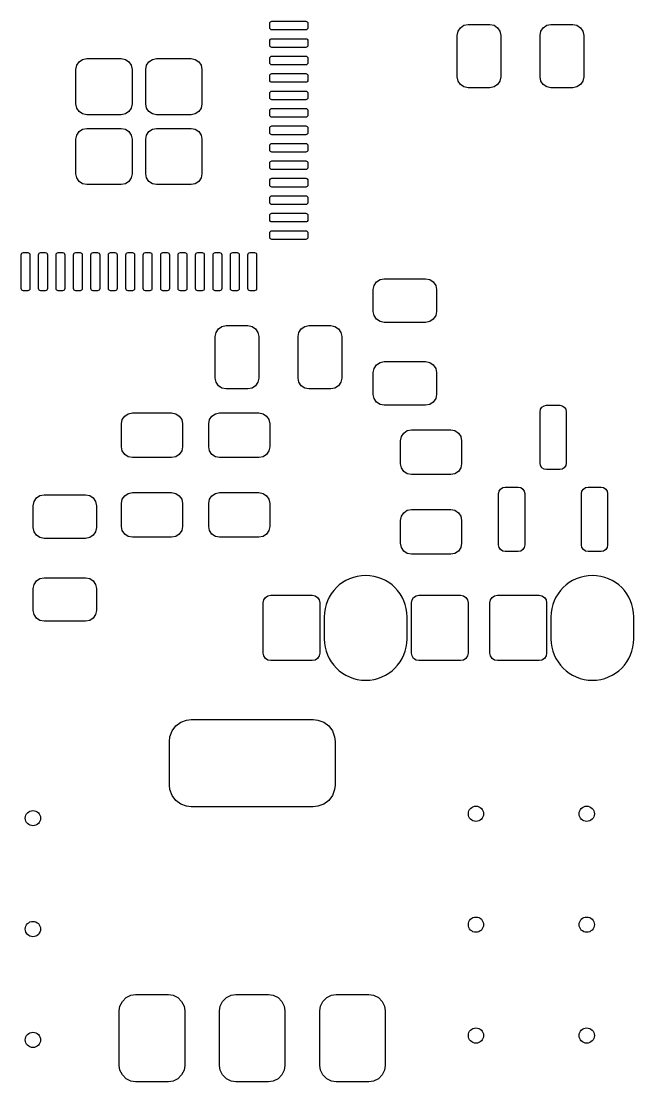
# Model space of a CAD drawing. Extents: x 0.28 to 2.1, y 0.24 to 2.1.
# Drawn here: x 1.142 to 1.695, y 0.244 to 1.201 of the extents above; entities that cross this region are included whole.
import ezdxf

# ---------------------------------------------------------------- set-up
doc = ezdxf.new("R2010")
doc.units = 0
doc.header["$MEASUREMENT"] = 0
doc.layers.add('BLACK', color=7, linetype='CONTINUOUS')

msp = doc.modelspace()

# ---------------------------------------------------------------- linework, layer by layer
at = {"layer": 'BLACK', "linetype": 'CONTINUOUS'}
for p, q in [((1.36614, 1.19882), (1.36629, 1.19957)), ((1.36614, 1.19488), (1.36614, 1.19882)), ((1.36629, 1.19957), (1.36672, 1.20021)), ((1.36672, 1.20021), (1.36736, 1.20064)), ((1.36736, 1.20064), (1.36811, 1.20079)), ((1.36811, 1.20079), (1.39862, 1.20079)), ((1.39862, 1.20079), (1.39938, 1.20064)), ((1.39938, 1.20064), (1.40001, 1.20021)), ((1.40001, 1.20021), (1.40044, 1.19957)), ((1.40044, 1.19957), (1.40059, 1.19882)), ((1.40059, 1.19882), (1.40059, 1.19488)), ((1.53832, 1.19495), (1.54151, 1.19709)), ((1.54151, 1.19709), (1.54528, 1.19783)), ((1.54528, 1.19783), (1.56496, 1.19783)), ((1.56496, 1.19783), (1.56873, 1.19709)), ((1.56873, 1.19709), (1.57192, 1.19495)), ((1.61312, 1.19495), (1.61631, 1.19709)), ((1.61631, 1.19709), (1.62008, 1.19783)), ((1.62008, 1.19783), (1.63976, 1.19783)), ((1.63976, 1.19783), (1.64353, 1.19709)), ((1.64353, 1.19709), (1.64672, 1.19495)), ((1.36629, 1.19413), (1.36614, 1.19488)), ((1.36672, 1.19349), (1.36629, 1.19413)), ((1.36736, 1.19306), (1.36672, 1.19349)), ((1.36811, 1.19291), (1.36736, 1.19306)), ((1.39862, 1.19291), (1.36811, 1.19291)), ((1.39938, 1.19306), (1.39862, 1.19291)), ((1.40001, 1.19349), (1.39938, 1.19306)), ((1.40044, 1.19413), (1.40001, 1.19349)), ((1.40059, 1.19488), (1.40044, 1.19413)), ((1.53543, 1.18799), (1.53618, 1.19176)), ((1.53543, 1.15059), (1.53543, 1.18799)), ((1.53618, 1.19176), (1.53832, 1.19495)), ((1.57192, 1.19495), (1.57405, 1.19176)), ((1.57405, 1.19176), (1.5748, 1.18799)), ((1.5748, 1.18799), (1.5748, 1.15059)), ((1.61024, 1.18799), (1.61099, 1.19176)), ((1.61024, 1.15059), (1.61024, 1.18799)), ((1.61099, 1.19176), (1.61312, 1.19495)), ((1.64672, 1.19495), (1.64886, 1.19176)), ((1.64886, 1.19176), (1.64961, 1.18799)), ((1.64961, 1.18799), (1.64961, 1.15059)), ((1.36614, 1.18307), (1.36629, 1.18382)), ((1.36614, 1.17913), (1.36614, 1.18307)), ((1.36629, 1.17838), (1.36614, 1.17913)), ((1.36629, 1.18382), (1.36672, 1.18446)), ((1.36672, 1.17774), (1.36629, 1.17838)), ((1.36672, 1.18446), (1.36736, 1.18489)), ((1.36736, 1.17732), (1.36672, 1.17774)), ((1.36736, 1.18489), (1.36811, 1.18504)), ((1.36811, 1.17717), (1.36736, 1.17732)), ((1.36811, 1.18504), (1.39862, 1.18504)), ((1.39862, 1.17717), (1.36811, 1.17717)), ((1.39862, 1.18504), (1.39938, 1.18489)), ((1.39938, 1.17732), (1.39862, 1.17717)), ((1.39938, 1.18489), (1.40001, 1.18446)), ((1.40001, 1.17774), (1.39938, 1.17732)), ((1.40001, 1.18446), (1.40044, 1.18382)), ((1.40044, 1.17838), (1.40001, 1.17774)), ((1.40044, 1.18382), (1.40059, 1.18307)), ((1.40059, 1.17913), (1.40044, 1.17838)), ((1.40059, 1.18307), (1.40059, 1.17913)), ((1.36614, 1.16732), (1.36629, 1.16808)), ((1.36614, 1.16339), (1.36614, 1.16732)), ((1.36629, 1.16808), (1.36672, 1.16871)), ((1.36672, 1.16871), (1.36736, 1.16914)), ((1.36736, 1.16914), (1.36811, 1.16929)), ((1.36811, 1.16929), (1.39862, 1.16929)), ((1.39862, 1.16929), (1.39938, 1.16914)), ((1.39938, 1.16914), (1.40001, 1.16871)), ((1.40001, 1.16871), (1.40044, 1.16808)), ((1.40044, 1.16808), (1.40059, 1.16732)), ((1.40059, 1.16732), (1.40059, 1.16339)), ((1.19114, 1.15728), (1.19189, 1.16105)), ((1.19189, 1.16105), (1.19402, 1.16424)), ((1.19402, 1.16424), (1.19722, 1.16638)), ((1.19722, 1.16638), (1.20098, 1.16713)), ((1.20098, 1.16713), (1.23209, 1.16713)), ((1.23209, 1.16713), (1.23585, 1.16638)), ((1.23585, 1.16638), (1.23905, 1.16424)), ((1.23905, 1.16424), (1.24118, 1.16105)), ((1.24118, 1.16105), (1.24193, 1.15728)), ((1.25413, 1.15728), (1.25488, 1.16105)), ((1.25488, 1.16105), (1.25702, 1.16424)), ((1.25702, 1.16424), (1.26021, 1.16638)), ((1.26021, 1.16638), (1.26398, 1.16713)), ((1.26398, 1.16713), (1.29508, 1.16713)), ((1.29508, 1.16713), (1.29885, 1.16638)), ((1.29885, 1.16638), (1.30204, 1.16424)), ((1.30204, 1.16424), (1.30417, 1.16105)), ((1.30417, 1.16105), (1.30492, 1.15728)), ((1.36629, 1.16263), (1.36614, 1.16339)), ((1.36672, 1.16199), (1.36629, 1.16263)), ((1.36736, 1.16157), (1.36672, 1.16199)), ((1.36811, 1.16142), (1.36736, 1.16157)), ((1.39862, 1.16142), (1.36811, 1.16142)), ((1.39938, 1.16157), (1.39862, 1.16142)), ((1.40001, 1.16199), (1.39938, 1.16157)), ((1.40044, 1.16263), (1.40001, 1.16199)), ((1.40059, 1.16339), (1.40044, 1.16263)), ((1.19114, 1.12618), (1.19114, 1.15728)), ((1.24193, 1.15728), (1.24193, 1.12618)), ((1.25413, 1.12618), (1.25413, 1.15728)), ((1.30492, 1.15728), (1.30492, 1.12618)), ((1.36614, 1.15157), (1.36629, 1.15233)), ((1.36614, 1.14764), (1.36614, 1.15157)), ((1.36629, 1.15233), (1.36672, 1.15297)), ((1.36672, 1.15297), (1.36736, 1.15339)), ((1.36736, 1.15339), (1.36811, 1.15354)), ((1.36811, 1.15354), (1.39862, 1.15354)), ((1.39862, 1.15354), (1.39938, 1.15339)), ((1.39938, 1.15339), (1.40001, 1.15297)), ((1.40001, 1.15297), (1.40044, 1.15233)), ((1.40044, 1.15233), (1.40059, 1.15157)), ((1.40059, 1.15157), (1.40059, 1.14764)), ((1.53618, 1.14682), (1.53543, 1.15059)), ((1.5748, 1.15059), (1.57405, 1.14682)), ((1.61099, 1.14682), (1.61024, 1.15059)), ((1.64961, 1.15059), (1.64886, 1.14682)), ((1.36629, 1.14688), (1.36614, 1.14764)), ((1.36672, 1.14625), (1.36629, 1.14688)), ((1.36736, 1.14582), (1.36672, 1.14625)), ((1.36811, 1.14567), (1.36736, 1.14582)), ((1.39862, 1.14567), (1.36811, 1.14567)), ((1.39938, 1.14582), (1.39862, 1.14567)), ((1.40001, 1.14625), (1.39938, 1.14582)), ((1.40044, 1.14688), (1.40001, 1.14625)), ((1.40059, 1.14764), (1.40044, 1.14688)), ((1.53832, 1.14363), (1.53618, 1.14682)), ((1.54151, 1.1415), (1.53832, 1.14363)), ((1.54528, 1.14075), (1.54151, 1.1415)), ((1.56496, 1.14075), (1.54528, 1.14075)), ((1.56873, 1.1415), (1.56496, 1.14075)), ((1.57192, 1.14363), (1.56873, 1.1415)), ((1.57405, 1.14682), (1.57192, 1.14363)), ((1.61312, 1.14363), (1.61099, 1.14682)), ((1.61631, 1.1415), (1.61312, 1.14363)), ((1.62008, 1.14075), (1.61631, 1.1415)), ((1.63976, 1.14075), (1.62008, 1.14075)), ((1.64353, 1.1415), (1.63976, 1.14075)), ((1.64672, 1.14363), (1.64353, 1.1415)), ((1.64886, 1.14682), (1.64672, 1.14363)), ((1.36614, 1.13583), (1.36629, 1.13658)), ((1.36614, 1.13189), (1.36614, 1.13583)), ((1.36629, 1.13114), (1.36614, 1.13189)), ((1.36629, 1.13658), (1.36672, 1.13722)), ((1.36672, 1.1305), (1.36629, 1.13114)), ((1.36672, 1.13722), (1.36736, 1.13765)), ((1.36736, 1.13007), (1.36672, 1.1305)), ((1.36736, 1.13765), (1.36811, 1.1378)), ((1.36811, 1.12992), (1.36736, 1.13007)), ((1.36811, 1.1378), (1.39862, 1.1378)), ((1.39862, 1.12992), (1.36811, 1.12992)), ((1.39862, 1.1378), (1.39938, 1.13765)), ((1.39938, 1.13007), (1.39862, 1.12992)), ((1.39938, 1.13765), (1.40001, 1.13722)), ((1.40001, 1.1305), (1.39938, 1.13007)), ((1.40001, 1.13722), (1.40044, 1.13658)), ((1.40044, 1.13114), (1.40001, 1.1305)), ((1.40044, 1.13658), (1.40059, 1.13583)), ((1.40059, 1.13189), (1.40044, 1.13114)), ((1.40059, 1.13583), (1.40059, 1.13189)), ((1.19189, 1.12241), (1.19114, 1.12618)), ((1.19402, 1.11922), (1.19189, 1.12241)), ((1.24118, 1.12241), (1.23905, 1.11922)), ((1.24193, 1.12618), (1.24118, 1.12241)), ((1.25488, 1.12241), (1.25413, 1.12618)), ((1.25702, 1.11922), (1.25488, 1.12241)), ((1.30417, 1.12241), (1.30204, 1.11922)), ((1.30492, 1.12618), (1.30417, 1.12241)), ((1.36614, 1.12008), (1.36629, 1.12083)), ((1.36614, 1.11614), (1.36614, 1.12008)), ((1.36629, 1.12083), (1.36672, 1.12147)), ((1.36672, 1.12147), (1.36736, 1.1219)), ((1.36736, 1.1219), (1.36811, 1.12205)), ((1.36811, 1.12205), (1.39862, 1.12205)), ((1.39862, 1.12205), (1.39938, 1.1219)), ((1.39938, 1.1219), (1.40001, 1.12147)), ((1.40001, 1.12147), (1.40044, 1.12083)), ((1.40044, 1.12083), (1.40059, 1.12008)), ((1.40059, 1.12008), (1.40059, 1.11614)), ((1.19722, 1.11709), (1.19402, 1.11922)), ((1.20098, 1.11634), (1.19722, 1.11709)), ((1.23209, 1.11634), (1.20098, 1.11634)), ((1.23585, 1.11709), (1.23209, 1.11634)), ((1.23905, 1.11922), (1.23585, 1.11709)), ((1.26021, 1.11709), (1.25702, 1.11922)), ((1.26398, 1.11634), (1.26021, 1.11709)), ((1.29508, 1.11634), (1.26398, 1.11634)), ((1.29885, 1.11709), (1.29508, 1.11634)), ((1.30204, 1.11922), (1.29885, 1.11709)), ((1.36629, 1.11539), (1.36614, 1.11614)), ((1.36672, 1.11475), (1.36629, 1.11539)), ((1.36736, 1.11432), (1.36672, 1.11475)), ((1.36811, 1.11417), (1.36736, 1.11432)), ((1.39862, 1.11417), (1.36811, 1.11417)), ((1.39938, 1.11432), (1.39862, 1.11417)), ((1.40001, 1.11475), (1.39938, 1.11432)), ((1.40044, 1.11539), (1.40001, 1.11475)), ((1.40059, 1.11614), (1.40044, 1.11539)), ((1.19189, 1.09806), (1.19402, 1.10125)), ((1.19402, 1.10125), (1.19722, 1.10338)), ((1.19722, 1.10338), (1.20098, 1.10413)), ((1.20098, 1.10413), (1.23209, 1.10413)), ((1.23209, 1.10413), (1.23585, 1.10338)), ((1.23585, 1.10338), (1.23905, 1.10125)), ((1.23905, 1.10125), (1.24118, 1.09806)), ((1.25488, 1.09806), (1.25702, 1.10125)), ((1.25702, 1.10125), (1.26021, 1.10338)), ((1.26021, 1.10338), (1.26398, 1.10413)), ((1.26398, 1.10413), (1.29508, 1.10413)), ((1.29508, 1.10413), (1.29885, 1.10338)), ((1.29885, 1.10338), (1.30204, 1.10125)), ((1.30204, 1.10125), (1.30417, 1.09806)), ((1.36614, 1.10433), (1.36629, 1.10508)), ((1.36614, 1.10039), (1.36614, 1.10433)), ((1.36629, 1.09964), (1.36614, 1.10039)), ((1.36629, 1.10508), (1.36672, 1.10572)), ((1.36672, 1.10572), (1.36736, 1.10615)), ((1.36736, 1.10615), (1.36811, 1.1063)), ((1.36811, 1.1063), (1.39862, 1.1063)), ((1.39862, 1.1063), (1.39938, 1.10615)), ((1.39938, 1.10615), (1.40001, 1.10572)), ((1.40001, 1.10572), (1.40044, 1.10508)), ((1.40044, 1.10508), (1.40059, 1.10433)), ((1.40059, 1.10039), (1.40044, 1.09964)), ((1.40059, 1.10433), (1.40059, 1.10039)), ((1.19114, 1.09429), (1.19189, 1.09806)), ((1.19114, 1.06319), (1.19114, 1.09429)), ((1.24118, 1.09806), (1.24193, 1.09429)), ((1.24193, 1.09429), (1.24193, 1.06319)), ((1.25413, 1.09429), (1.25488, 1.09806)), ((1.25413, 1.06319), (1.25413, 1.09429)), ((1.30417, 1.09806), (1.30492, 1.09429)), ((1.30492, 1.09429), (1.30492, 1.06319)), ((1.36672, 1.099), (1.36629, 1.09964)), ((1.36736, 1.09858), (1.36672, 1.099)), ((1.36811, 1.09843), (1.36736, 1.09858)), ((1.39862, 1.09843), (1.36811, 1.09843)), ((1.39938, 1.09858), (1.39862, 1.09843)), ((1.40001, 1.099), (1.39938, 1.09858)), ((1.40044, 1.09964), (1.40001, 1.099)), ((1.36614, 1.08858), (1.36629, 1.08934)), ((1.36614, 1.08465), (1.36614, 1.08858)), ((1.36629, 1.08389), (1.36614, 1.08465)), ((1.36629, 1.08934), (1.36672, 1.08997)), ((1.36672, 1.08325), (1.36629, 1.08389)), ((1.36672, 1.08997), (1.36736, 1.0904)), ((1.36736, 1.08283), (1.36672, 1.08325)), ((1.36736, 1.0904), (1.36811, 1.09055)), ((1.36811, 1.08268), (1.36736, 1.08283)), ((1.36811, 1.09055), (1.39862, 1.09055)), ((1.39862, 1.08268), (1.36811, 1.08268)), ((1.39862, 1.09055), (1.39938, 1.0904)), ((1.39938, 1.08283), (1.39862, 1.08268)), ((1.39938, 1.0904), (1.40001, 1.08997)), ((1.40001, 1.08325), (1.39938, 1.08283)), ((1.40001, 1.08997), (1.40044, 1.08934)), ((1.40044, 1.08389), (1.40001, 1.08325)), ((1.40044, 1.08934), (1.40059, 1.08858)), ((1.40059, 1.08465), (1.40044, 1.08389)), ((1.40059, 1.08858), (1.40059, 1.08465)), ((1.36614, 1.07283), (1.36629, 1.07359)), ((1.36614, 1.0689), (1.36614, 1.07283)), ((1.36629, 1.07359), (1.36672, 1.07423)), ((1.36672, 1.07423), (1.36736, 1.07465)), ((1.36736, 1.07465), (1.36811, 1.0748)), ((1.36811, 1.0748), (1.39862, 1.0748)), ((1.39862, 1.0748), (1.39938, 1.07465)), ((1.39938, 1.07465), (1.40001, 1.07423)), ((1.40001, 1.07423), (1.40044, 1.07359)), ((1.40044, 1.07359), (1.40059, 1.07283)), ((1.40059, 1.07283), (1.40059, 1.0689)), ((1.19189, 1.05942), (1.19114, 1.06319)), ((1.24193, 1.06319), (1.24118, 1.05942)), ((1.25488, 1.05942), (1.25413, 1.06319)), ((1.30492, 1.06319), (1.30417, 1.05942)), ((1.36629, 1.06814), (1.36614, 1.0689)), ((1.36672, 1.06751), (1.36629, 1.06814)), ((1.36736, 1.06708), (1.36672, 1.06751)), ((1.36811, 1.06693), (1.36736, 1.06708)), ((1.39862, 1.06693), (1.36811, 1.06693)), ((1.39938, 1.06708), (1.39862, 1.06693)), ((1.40001, 1.06751), (1.39938, 1.06708)), ((1.40044, 1.06814), (1.40001, 1.06751)), ((1.40059, 1.0689), (1.40044, 1.06814)), ((1.19402, 1.05623), (1.19189, 1.05942)), ((1.19722, 1.0541), (1.19402, 1.05623)), ((1.20098, 1.05335), (1.19722, 1.0541)), ((1.23209, 1.05335), (1.20098, 1.05335)), ((1.23585, 1.0541), (1.23209, 1.05335)), ((1.23905, 1.05623), (1.23585, 1.0541)), ((1.24118, 1.05942), (1.23905, 1.05623)), ((1.25702, 1.05623), (1.25488, 1.05942)), ((1.26021, 1.0541), (1.25702, 1.05623)), ((1.26398, 1.05335), (1.26021, 1.0541)), ((1.29508, 1.05335), (1.26398, 1.05335)), ((1.29885, 1.0541), (1.29508, 1.05335)), ((1.30204, 1.05623), (1.29885, 1.0541)), ((1.30417, 1.05942), (1.30204, 1.05623)), ((1.36614, 1.05709), (1.36629, 1.05784)), ((1.36614, 1.05315), (1.36614, 1.05709)), ((1.36629, 1.0524), (1.36614, 1.05315)), ((1.36629, 1.05784), (1.36672, 1.05848)), ((1.36672, 1.05176), (1.36629, 1.0524)), ((1.36672, 1.05848), (1.36736, 1.05891)), ((1.36736, 1.05891), (1.36811, 1.05906)), ((1.36811, 1.05906), (1.39862, 1.05906)), ((1.39862, 1.05906), (1.39938, 1.05891)), ((1.39938, 1.05891), (1.40001, 1.05848)), ((1.40001, 1.05848), (1.40044, 1.05784)), ((1.40044, 1.0524), (1.40001, 1.05176)), ((1.40044, 1.05784), (1.40059, 1.05709)), ((1.40059, 1.05315), (1.40044, 1.0524)), ((1.40059, 1.05709), (1.40059, 1.05315)), ((1.36736, 1.05133), (1.36672, 1.05176)), ((1.36672, 1.04273), (1.36736, 1.04316)), ((1.36811, 1.05118), (1.36736, 1.05133)), ((1.36736, 1.04316), (1.36811, 1.04331)), ((1.39862, 1.05118), (1.36811, 1.05118)), ((1.36811, 1.04331), (1.39862, 1.04331)), ((1.39938, 1.05133), (1.39862, 1.05118)), ((1.39862, 1.04331), (1.39938, 1.04316)), ((1.40001, 1.05176), (1.39938, 1.05133)), ((1.39938, 1.04316), (1.40001, 1.04273)), ((1.36614, 1.04134), (1.36629, 1.04209)), ((1.36614, 1.0374), (1.36614, 1.04134)), ((1.36629, 1.03665), (1.36614, 1.0374)), ((1.36629, 1.04209), (1.36672, 1.04273)), ((1.36672, 1.03601), (1.36629, 1.03665)), ((1.36736, 1.03558), (1.36672, 1.03601)), ((1.36811, 1.03543), (1.36736, 1.03558)), ((1.39862, 1.03543), (1.36811, 1.03543)), ((1.39938, 1.03558), (1.39862, 1.03543)), ((1.40001, 1.03601), (1.39938, 1.03558)), ((1.40001, 1.04273), (1.40044, 1.04209)), ((1.40044, 1.03665), (1.40001, 1.03601)), ((1.40044, 1.04209), (1.40059, 1.04134)), ((1.40059, 1.0374), (1.40044, 1.03665)), ((1.40059, 1.04134), (1.40059, 1.0374)), ((1.36614, 1.02559), (1.36629, 1.02634)), ((1.36614, 1.02165), (1.36614, 1.02559)), ((1.36629, 1.02634), (1.36672, 1.02698)), ((1.36672, 1.02698), (1.36736, 1.02741)), ((1.36736, 1.02741), (1.36811, 1.02756)), ((1.36811, 1.02756), (1.39862, 1.02756)), ((1.39862, 1.02756), (1.39938, 1.02741)), ((1.39938, 1.02741), (1.40001, 1.02698)), ((1.40001, 1.02698), (1.40044, 1.02634)), ((1.40044, 1.02634), (1.40059, 1.02559)), ((1.40059, 1.02559), (1.40059, 1.02165)), ((1.36629, 1.0209), (1.36614, 1.02165)), ((1.36672, 1.02026), (1.36629, 1.0209)), ((1.36736, 1.01983), (1.36672, 1.02026)), ((1.36811, 1.01969), (1.36736, 1.01983)), ((1.39862, 1.01969), (1.36811, 1.01969)), ((1.39938, 1.01983), (1.39862, 1.01969)), ((1.40001, 1.02026), (1.39938, 1.01983)), ((1.40044, 1.0209), (1.40001, 1.02026)), ((1.40059, 1.02165), (1.40044, 1.0209)), ((1.36614, 1.00984), (1.36629, 1.0106)), ((1.36614, 1.00591), (1.36614, 1.00984)), ((1.36629, 1.00515), (1.36614, 1.00591)), ((1.36629, 1.0106), (1.36672, 1.01123)), ((1.36672, 1.00451), (1.36629, 1.00515)), ((1.36672, 1.01123), (1.36736, 1.01166)), ((1.36736, 1.01166), (1.36811, 1.01181)), ((1.36811, 1.01181), (1.39862, 1.01181)), ((1.39862, 1.01181), (1.39938, 1.01166)), ((1.39938, 1.01166), (1.40001, 1.01123)), ((1.40001, 1.01123), (1.40044, 1.0106)), ((1.40044, 1.00515), (1.40001, 1.00451)), ((1.40044, 1.0106), (1.40059, 1.00984)), ((1.40059, 1.00591), (1.40044, 1.00515)), ((1.40059, 1.00984), (1.40059, 1.00591)), ((1.36736, 1.00409), (1.36672, 1.00451)), ((1.36811, 1.00394), (1.36736, 1.00409)), ((1.39862, 1.00394), (1.36811, 1.00394)), ((1.39938, 1.00409), (1.39862, 1.00394)), ((1.40001, 1.00451), (1.39938, 1.00409)), ((1.14173, 0.99016), (1.14188, 0.99091)), ((1.14173, 0.95965), (1.14173, 0.99016)), ((1.14188, 0.99091), (1.14231, 0.99155)), ((1.14231, 0.99155), (1.14295, 0.99198)), ((1.14295, 0.99198), (1.1437, 0.99213)), ((1.1437, 0.99213), (1.14764, 0.99213)), ((1.14764, 0.99213), (1.14839, 0.99198)), ((1.14839, 0.99198), (1.14903, 0.99155)), ((1.14903, 0.99155), (1.14946, 0.99091)), ((1.14946, 0.99091), (1.14961, 0.99016)), ((1.14961, 0.99016), (1.14961, 0.95965)), ((1.15748, 0.99016), (1.15763, 0.99091)), ((1.15748, 0.95965), (1.15748, 0.99016)), ((1.15763, 0.99091), (1.15806, 0.99155)), ((1.15806, 0.99155), (1.1587, 0.99198)), ((1.1587, 0.99198), (1.15945, 0.99213)), ((1.15945, 0.99213), (1.16339, 0.99213)), ((1.16339, 0.99213), (1.16414, 0.99198)), ((1.16414, 0.99198), (1.16478, 0.99155)), ((1.16478, 0.99155), (1.1652, 0.99091)), ((1.1652, 0.99091), (1.16535, 0.99016)), ((1.16535, 0.99016), (1.16535, 0.95965)), ((1.17323, 0.99016), (1.17338, 0.99091)), ((1.17323, 0.95965), (1.17323, 0.99016)), ((1.17338, 0.99091), (1.1738, 0.99155)), ((1.1738, 0.99155), (1.17444, 0.99198)), ((1.17444, 0.99198), (1.1752, 0.99213)), ((1.1752, 0.99213), (1.17913, 0.99213)), ((1.17913, 0.99213), (1.17989, 0.99198)), ((1.17989, 0.99198), (1.18053, 0.99155)), ((1.18053, 0.99155), (1.18095, 0.99091)), ((1.18095, 0.99091), (1.1811, 0.99016)), ((1.1811, 0.99016), (1.1811, 0.95965)), ((1.18898, 0.99016), (1.18913, 0.99091)), ((1.18898, 0.95965), (1.18898, 0.99016)), ((1.18913, 0.99091), (1.18955, 0.99155)), ((1.18955, 0.99155), (1.19019, 0.99198)), ((1.19019, 0.99198), (1.19094, 0.99213)), ((1.19094, 0.99213), (1.19488, 0.99213)), ((1.19488, 0.99213), (1.19564, 0.99198)), ((1.19564, 0.99198), (1.19627, 0.99155)), ((1.19627, 0.99155), (1.1967, 0.99091)), ((1.1967, 0.99091), (1.19685, 0.99016)), ((1.19685, 0.99016), (1.19685, 0.95965)), ((1.20472, 0.99016), (1.20487, 0.99091)), ((1.20472, 0.95965), (1.20472, 0.99016)), ((1.20487, 0.99091), (1.2053, 0.99155)), ((1.2053, 0.99155), (1.20594, 0.99198)), ((1.20594, 0.99198), (1.20669, 0.99213)), ((1.20669, 0.99213), (1.21063, 0.99213)), ((1.21063, 0.99213), (1.21138, 0.99198)), ((1.21138, 0.99198), (1.21202, 0.99155)), ((1.21202, 0.99155), (1.21245, 0.99091)), ((1.21245, 0.99091), (1.2126, 0.99016)), ((1.2126, 0.99016), (1.2126, 0.95965)), ((1.22047, 0.99016), (1.22062, 0.99091)), ((1.22047, 0.95965), (1.22047, 0.99016)), ((1.22062, 0.99091), (1.22105, 0.99155)), ((1.22105, 0.99155), (1.22169, 0.99198)), ((1.22169, 0.99198), (1.22244, 0.99213)), ((1.22244, 0.99213), (1.22638, 0.99213)), ((1.22638, 0.99213), (1.22713, 0.99198)), ((1.22713, 0.99198), (1.22777, 0.99155)), ((1.22777, 0.99155), (1.2282, 0.99091)), ((1.2282, 0.99091), (1.22835, 0.99016)), ((1.22835, 0.99016), (1.22835, 0.95965)), ((1.23622, 0.99016), (1.23637, 0.99091)), ((1.23622, 0.95965), (1.23622, 0.99016)), ((1.23637, 0.99091), (1.2368, 0.99155)), ((1.2368, 0.99155), (1.23744, 0.99198)), ((1.23744, 0.99198), (1.23819, 0.99213)), ((1.23819, 0.99213), (1.24213, 0.99213)), ((1.24213, 0.99213), (1.24288, 0.99198)), ((1.24288, 0.99198), (1.24352, 0.99155)), ((1.24352, 0.99155), (1.24394, 0.99091)), ((1.24394, 0.99091), (1.24409, 0.99016)), ((1.24409, 0.99016), (1.24409, 0.95965)), ((1.25197, 0.99016), (1.25212, 0.99091)), ((1.25197, 0.95965), (1.25197, 0.99016)), ((1.25212, 0.99091), (1.25255, 0.99155)), ((1.25255, 0.99155), (1.25318, 0.99198)), ((1.25318, 0.99198), (1.25394, 0.99213)), ((1.25394, 0.99213), (1.25787, 0.99213)), ((1.25787, 0.99213), (1.25863, 0.99198)), ((1.25863, 0.99198), (1.25927, 0.99155)), ((1.25927, 0.99155), (1.25969, 0.99091)), ((1.25969, 0.99091), (1.25984, 0.99016)), ((1.25984, 0.99016), (1.25984, 0.95965)), ((1.26772, 0.99016), (1.26787, 0.99091)), ((1.26772, 0.95965), (1.26772, 0.99016)), ((1.26787, 0.99091), (1.26829, 0.99155)), ((1.26829, 0.99155), (1.26893, 0.99198)), ((1.26893, 0.99198), (1.26969, 0.99213)), ((1.26969, 0.99213), (1.27362, 0.99213)), ((1.27362, 0.99213), (1.27438, 0.99198)), ((1.27438, 0.99198), (1.27501, 0.99155)), ((1.27501, 0.99155), (1.27544, 0.99091)), ((1.27544, 0.99091), (1.27559, 0.99016)), ((1.27559, 0.99016), (1.27559, 0.95965)), ((1.28346, 0.99016), (1.28361, 0.99091)), ((1.28346, 0.95965), (1.28346, 0.99016)), ((1.28361, 0.99091), (1.28404, 0.99155)), ((1.28404, 0.99155), (1.28468, 0.99198)), ((1.28468, 0.99198), (1.28543, 0.99213)), ((1.28543, 0.99213), (1.28937, 0.99213)), ((1.28937, 0.99213), (1.29012, 0.99198)), ((1.29012, 0.99198), (1.29076, 0.99155)), ((1.29076, 0.99155), (1.29119, 0.99091)), ((1.29119, 0.99091), (1.29134, 0.99016)), ((1.29134, 0.99016), (1.29134, 0.95965)), ((1.29921, 0.99016), (1.29936, 0.99091)), ((1.29921, 0.95965), (1.29921, 0.99016)), ((1.29936, 0.99091), (1.29979, 0.99155)), ((1.29979, 0.99155), (1.30043, 0.99198)), ((1.30043, 0.99198), (1.30118, 0.99213)), ((1.30118, 0.99213), (1.30512, 0.99213)), ((1.30512, 0.99213), (1.30587, 0.99198)), ((1.30587, 0.99198), (1.30651, 0.99155)), ((1.30651, 0.99155), (1.30694, 0.99091)), ((1.30694, 0.99091), (1.30709, 0.99016)), ((1.30709, 0.99016), (1.30709, 0.95965)), ((1.31496, 0.99016), (1.31511, 0.99091)), ((1.31496, 0.95965), (1.31496, 0.99016)), ((1.31511, 0.99091), (1.31554, 0.99155)), ((1.31554, 0.99155), (1.31618, 0.99198)), ((1.31618, 0.99198), (1.31693, 0.99213)), ((1.31693, 0.99213), (1.32087, 0.99213)), ((1.32087, 0.99213), (1.32162, 0.99198)), ((1.32162, 0.99198), (1.32226, 0.99155)), ((1.32226, 0.99155), (1.32268, 0.99091)), ((1.32268, 0.99091), (1.32283, 0.99016)), ((1.32283, 0.99016), (1.32283, 0.95965)), ((1.33071, 0.99016), (1.33086, 0.99091)), ((1.33071, 0.95965), (1.33071, 0.99016)), ((1.33086, 0.99091), (1.33129, 0.99155)), ((1.33129, 0.99155), (1.33192, 0.99198)), ((1.33192, 0.99198), (1.33268, 0.99213)), ((1.33268, 0.99213), (1.33661, 0.99213)), ((1.33661, 0.99213), (1.33737, 0.99198)), ((1.33737, 0.99198), (1.33801, 0.99155)), ((1.33801, 0.99155), (1.33843, 0.99091)), ((1.33843, 0.99091), (1.33858, 0.99016)), ((1.33858, 0.99016), (1.33858, 0.95965)), ((1.34646, 0.99016), (1.34661, 0.99091)), ((1.34646, 0.95965), (1.34646, 0.99016)), ((1.34661, 0.99091), (1.34703, 0.99155)), ((1.34703, 0.99155), (1.34767, 0.99198)), ((1.34767, 0.99198), (1.34843, 0.99213)), ((1.34843, 0.99213), (1.35236, 0.99213)), ((1.35236, 0.99213), (1.35312, 0.99198)), ((1.35312, 0.99198), (1.35375, 0.99155)), ((1.35375, 0.99155), (1.35418, 0.99091)), ((1.35418, 0.99091), (1.35433, 0.99016)), ((1.35433, 0.99016), (1.35433, 0.95965)), ((1.46253, 0.96562), (1.46572, 0.96775)), ((1.46572, 0.96775), (1.46949, 0.9685)), ((1.46949, 0.9685), (1.50689, 0.9685)), ((1.50689, 0.9685), (1.51066, 0.96775)), ((1.51066, 0.96775), (1.51385, 0.96562)), ((1.14188, 0.95889), (1.14173, 0.95965)), ((1.14231, 0.95825), (1.14188, 0.95889)), ((1.14295, 0.95783), (1.14231, 0.95825)), ((1.1437, 0.95768), (1.14295, 0.95783)), ((1.14764, 0.95768), (1.1437, 0.95768)), ((1.14839, 0.95783), (1.14764, 0.95768)), ((1.14903, 0.95825), (1.14839, 0.95783)), ((1.14946, 0.95889), (1.14903, 0.95825)), ((1.14961, 0.95965), (1.14946, 0.95889)), ((1.15763, 0.95889), (1.15748, 0.95965)), ((1.15806, 0.95825), (1.15763, 0.95889)), ((1.1587, 0.95783), (1.15806, 0.95825)), ((1.15945, 0.95768), (1.1587, 0.95783)), ((1.16339, 0.95768), (1.15945, 0.95768)), ((1.16414, 0.95783), (1.16339, 0.95768)), ((1.16478, 0.95825), (1.16414, 0.95783)), ((1.1652, 0.95889), (1.16478, 0.95825)), ((1.16535, 0.95965), (1.1652, 0.95889)), ((1.17338, 0.95889), (1.17323, 0.95965)), ((1.1738, 0.95825), (1.17338, 0.95889)), ((1.17444, 0.95783), (1.1738, 0.95825)), ((1.1752, 0.95768), (1.17444, 0.95783)), ((1.17913, 0.95768), (1.1752, 0.95768)), ((1.17989, 0.95783), (1.17913, 0.95768)), ((1.18053, 0.95825), (1.17989, 0.95783)), ((1.18095, 0.95889), (1.18053, 0.95825)), ((1.1811, 0.95965), (1.18095, 0.95889)), ((1.18913, 0.95889), (1.18898, 0.95965)), ((1.18955, 0.95825), (1.18913, 0.95889)), ((1.19019, 0.95783), (1.18955, 0.95825)), ((1.19094, 0.95768), (1.19019, 0.95783)), ((1.19488, 0.95768), (1.19094, 0.95768)), ((1.19564, 0.95783), (1.19488, 0.95768)), ((1.19627, 0.95825), (1.19564, 0.95783)), ((1.1967, 0.95889), (1.19627, 0.95825)), ((1.19685, 0.95965), (1.1967, 0.95889)), ((1.20487, 0.95889), (1.20472, 0.95965)), ((1.2053, 0.95825), (1.20487, 0.95889)), ((1.20594, 0.95783), (1.2053, 0.95825)), ((1.20669, 0.95768), (1.20594, 0.95783)), ((1.21063, 0.95768), (1.20669, 0.95768)), ((1.21138, 0.95783), (1.21063, 0.95768)), ((1.21202, 0.95825), (1.21138, 0.95783)), ((1.21245, 0.95889), (1.21202, 0.95825)), ((1.2126, 0.95965), (1.21245, 0.95889)), ((1.22062, 0.95889), (1.22047, 0.95965)), ((1.22105, 0.95825), (1.22062, 0.95889)), ((1.22169, 0.95783), (1.22105, 0.95825)), ((1.22244, 0.95768), (1.22169, 0.95783)), ((1.22638, 0.95768), (1.22244, 0.95768)), ((1.22713, 0.95783), (1.22638, 0.95768)), ((1.22777, 0.95825), (1.22713, 0.95783)), ((1.2282, 0.95889), (1.22777, 0.95825)), ((1.22835, 0.95965), (1.2282, 0.95889)), ((1.23637, 0.95889), (1.23622, 0.95965)), ((1.2368, 0.95825), (1.23637, 0.95889)), ((1.23744, 0.95783), (1.2368, 0.95825)), ((1.23819, 0.95768), (1.23744, 0.95783)), ((1.24213, 0.95768), (1.23819, 0.95768)), ((1.24288, 0.95783), (1.24213, 0.95768)), ((1.24352, 0.95825), (1.24288, 0.95783)), ((1.24394, 0.95889), (1.24352, 0.95825)), ((1.24409, 0.95965), (1.24394, 0.95889)), ((1.25212, 0.95889), (1.25197, 0.95965)), ((1.25255, 0.95825), (1.25212, 0.95889)), ((1.25318, 0.95783), (1.25255, 0.95825)), ((1.25394, 0.95768), (1.25318, 0.95783)), ((1.25787, 0.95768), (1.25394, 0.95768)), ((1.25863, 0.95783), (1.25787, 0.95768)), ((1.25927, 0.95825), (1.25863, 0.95783)), ((1.25969, 0.95889), (1.25927, 0.95825)), ((1.25984, 0.95965), (1.25969, 0.95889)), ((1.26787, 0.95889), (1.26772, 0.95965)), ((1.26829, 0.95825), (1.26787, 0.95889)), ((1.26893, 0.95783), (1.26829, 0.95825)), ((1.26969, 0.95768), (1.26893, 0.95783)), ((1.27362, 0.95768), (1.26969, 0.95768)), ((1.27438, 0.95783), (1.27362, 0.95768)), ((1.27501, 0.95825), (1.27438, 0.95783)), ((1.27544, 0.95889), (1.27501, 0.95825)), ((1.27559, 0.95965), (1.27544, 0.95889)), ((1.28361, 0.95889), (1.28346, 0.95965)), ((1.28404, 0.95825), (1.28361, 0.95889)), ((1.28468, 0.95783), (1.28404, 0.95825)), ((1.28543, 0.95768), (1.28468, 0.95783)), ((1.28937, 0.95768), (1.28543, 0.95768)), ((1.29012, 0.95783), (1.28937, 0.95768)), ((1.29076, 0.95825), (1.29012, 0.95783)), ((1.29119, 0.95889), (1.29076, 0.95825)), ((1.29134, 0.95965), (1.29119, 0.95889)), ((1.29936, 0.95889), (1.29921, 0.95965)), ((1.29979, 0.95825), (1.29936, 0.95889)), ((1.30043, 0.95783), (1.29979, 0.95825)), ((1.30118, 0.95768), (1.30043, 0.95783)), ((1.30512, 0.95768), (1.30118, 0.95768)), ((1.30587, 0.95783), (1.30512, 0.95768)), ((1.30651, 0.95825), (1.30587, 0.95783)), ((1.30694, 0.95889), (1.30651, 0.95825)), ((1.30709, 0.95965), (1.30694, 0.95889)), ((1.31511, 0.95889), (1.31496, 0.95965)), ((1.31554, 0.95825), (1.31511, 0.95889)), ((1.31618, 0.95783), (1.31554, 0.95825)), ((1.31693, 0.95768), (1.31618, 0.95783)), ((1.32087, 0.95768), (1.31693, 0.95768)), ((1.32162, 0.95783), (1.32087, 0.95768)), ((1.32226, 0.95825), (1.32162, 0.95783)), ((1.32268, 0.95889), (1.32226, 0.95825)), ((1.32283, 0.95965), (1.32268, 0.95889)), ((1.33086, 0.95889), (1.33071, 0.95965)), ((1.33129, 0.95825), (1.33086, 0.95889)), ((1.33192, 0.95783), (1.33129, 0.95825)), ((1.33268, 0.95768), (1.33192, 0.95783)), ((1.33661, 0.95768), (1.33268, 0.95768)), ((1.33737, 0.95783), (1.33661, 0.95768)), ((1.33801, 0.95825), (1.33737, 0.95783)), ((1.33843, 0.95889), (1.33801, 0.95825)), ((1.33858, 0.95965), (1.33843, 0.95889)), ((1.34661, 0.95889), (1.34646, 0.95965)), ((1.34703, 0.95825), (1.34661, 0.95889)), ((1.34767, 0.95783), (1.34703, 0.95825)), ((1.34843, 0.95768), (1.34767, 0.95783)), ((1.35236, 0.95768), (1.34843, 0.95768)), ((1.35312, 0.95783), (1.35236, 0.95768)), ((1.35375, 0.95825), (1.35312, 0.95783)), ((1.35418, 0.95889), (1.35375, 0.95825)), ((1.35433, 0.95965), (1.35418, 0.95889)), ((1.45965, 0.95866), (1.46039, 0.96243)), ((1.45965, 0.93898), (1.45965, 0.95866)), ((1.46039, 0.96243), (1.46253, 0.96562)), ((1.51385, 0.96562), (1.51598, 0.96243)), ((1.51598, 0.96243), (1.51673, 0.95866)), ((1.51673, 0.95866), (1.51673, 0.93898)), ((1.46039, 0.93521), (1.45965, 0.93898)), ((1.51673, 0.93898), (1.51598, 0.93521)), ((1.46253, 0.93202), (1.46039, 0.93521)), ((1.46572, 0.92988), (1.46253, 0.93202)), ((1.46949, 0.92913), (1.46572, 0.92988)), ((1.50689, 0.92913), (1.46949, 0.92913)), ((1.51066, 0.92988), (1.50689, 0.92913)), ((1.51385, 0.93202), (1.51066, 0.92988)), ((1.51598, 0.93521), (1.51385, 0.93202)), ((1.31693, 0.91634), (1.31768, 0.92011)), ((1.31768, 0.92011), (1.31981, 0.9233)), ((1.31981, 0.9233), (1.32301, 0.92543)), ((1.32301, 0.92543), (1.32677, 0.92618)), ((1.32677, 0.92618), (1.34646, 0.92618)), ((1.34646, 0.92618), (1.35022, 0.92543)), ((1.35022, 0.92543), (1.35342, 0.9233)), ((1.35342, 0.9233), (1.35555, 0.92011)), ((1.35555, 0.92011), (1.3563, 0.91634)), ((1.39173, 0.91634), (1.39248, 0.92011)), ((1.39248, 0.92011), (1.39462, 0.9233)), ((1.39462, 0.9233), (1.39781, 0.92543)), ((1.39781, 0.92543), (1.40157, 0.92618)), ((1.40157, 0.92618), (1.42126, 0.92618)), ((1.42126, 0.92618), (1.42503, 0.92543)), ((1.42503, 0.92543), (1.42822, 0.9233)), ((1.42822, 0.9233), (1.43035, 0.92011)), ((1.43035, 0.92011), (1.4311, 0.91634)), ((1.31693, 0.87894), (1.31693, 0.91634)), ((1.3563, 0.91634), (1.3563, 0.87894)), ((1.39173, 0.87894), (1.39173, 0.91634)), ((1.4311, 0.91634), (1.4311, 0.87894)), ((1.46039, 0.88762), (1.46253, 0.89082)), ((1.46253, 0.89082), (1.46572, 0.89295)), ((1.46572, 0.89295), (1.46949, 0.8937)), ((1.46949, 0.8937), (1.50689, 0.8937)), ((1.50689, 0.8937), (1.51066, 0.89295)), ((1.51066, 0.89295), (1.51385, 0.89082)), ((1.51385, 0.89082), (1.51598, 0.88762)), ((1.45965, 0.88386), (1.46039, 0.88762)), ((1.45965, 0.86417), (1.45965, 0.88386)), ((1.51598, 0.88762), (1.51673, 0.88386)), ((1.51673, 0.88386), (1.51673, 0.86417)), ((1.31768, 0.87517), (1.31693, 0.87894)), ((1.31981, 0.87198), (1.31768, 0.87517)), ((1.32301, 0.86984), (1.31981, 0.87198)), ((1.35342, 0.87198), (1.35022, 0.86984)), ((1.35555, 0.87517), (1.35342, 0.87198)), ((1.3563, 0.87894), (1.35555, 0.87517)), ((1.39248, 0.87517), (1.39173, 0.87894)), ((1.39462, 0.87198), (1.39248, 0.87517)), ((1.39781, 0.86984), (1.39462, 0.87198)), ((1.42822, 0.87198), (1.42503, 0.86984)), ((1.43035, 0.87517), (1.42822, 0.87198)), ((1.4311, 0.87894), (1.43035, 0.87517)), ((1.32677, 0.86909), (1.32301, 0.86984)), ((1.34646, 0.86909), (1.32677, 0.86909)), ((1.35022, 0.86984), (1.34646, 0.86909)), ((1.40157, 0.86909), (1.39781, 0.86984)), ((1.42126, 0.86909), (1.40157, 0.86909)), ((1.42503, 0.86984), (1.42126, 0.86909)), ((1.46039, 0.86041), (1.45965, 0.86417)), ((1.51673, 0.86417), (1.51598, 0.86041)), ((1.46253, 0.85721), (1.46039, 0.86041)), ((1.46572, 0.85508), (1.46253, 0.85721)), ((1.46949, 0.85433), (1.46572, 0.85508)), ((1.50689, 0.85433), (1.46949, 0.85433)), ((1.51066, 0.85508), (1.50689, 0.85433)), ((1.51385, 0.85721), (1.51066, 0.85508)), ((1.51598, 0.86041), (1.51385, 0.85721)), ((1.61069, 0.85069), (1.61197, 0.8526)), ((1.61197, 0.8526), (1.61388, 0.85388)), ((1.61388, 0.85388), (1.61614, 0.85433)), ((1.61614, 0.85433), (1.62795, 0.85433)), ((1.62795, 0.85433), (1.63021, 0.85388)), ((1.63021, 0.85388), (1.63213, 0.8526)), ((1.63213, 0.8526), (1.63341, 0.85069)), ((1.23303, 0.84137), (1.23517, 0.84456)), ((1.23517, 0.84456), (1.23836, 0.84669)), ((1.23836, 0.84669), (1.24213, 0.84744)), ((1.24213, 0.84744), (1.27756, 0.84744)), ((1.27756, 0.84744), (1.28133, 0.84669)), ((1.28133, 0.84669), (1.28452, 0.84456)), ((1.28452, 0.84456), (1.28665, 0.84137)), ((1.31177, 0.84137), (1.31391, 0.84456)), ((1.31391, 0.84456), (1.3171, 0.84669)), ((1.3171, 0.84669), (1.32087, 0.84744)), ((1.32087, 0.84744), (1.3563, 0.84744)), ((1.3563, 0.84744), (1.36007, 0.84669)), ((1.36007, 0.84669), (1.36326, 0.84456)), ((1.36326, 0.84456), (1.36539, 0.84137)), ((1.61024, 0.84843), (1.61069, 0.85069)), ((1.61024, 0.80217), (1.61024, 0.84843)), ((1.63341, 0.85069), (1.63386, 0.84843)), ((1.63386, 0.84843), (1.63386, 0.80217)), ((1.23228, 0.8376), (1.23303, 0.84137)), ((1.23228, 0.81693), (1.23228, 0.8376)), ((1.28665, 0.84137), (1.2874, 0.8376)), ((1.2874, 0.8376), (1.2874, 0.81693)), ((1.31102, 0.8376), (1.31177, 0.84137)), ((1.31102, 0.81693), (1.31102, 0.8376)), ((1.36539, 0.84137), (1.36614, 0.8376)), ((1.36614, 0.8376), (1.36614, 0.81693)), ((1.48425, 0.82234), (1.485, 0.82611)), ((1.485, 0.82611), (1.48713, 0.8293)), ((1.48713, 0.8293), (1.49033, 0.83144)), ((1.49033, 0.83144), (1.49409, 0.83219)), ((1.49409, 0.83219), (1.52953, 0.83219)), ((1.52953, 0.83219), (1.53329, 0.83144)), ((1.53329, 0.83144), (1.53649, 0.8293)), ((1.53649, 0.8293), (1.53862, 0.82611)), ((1.53862, 0.82611), (1.53937, 0.82234)), ((1.23303, 0.81316), (1.23228, 0.81693)), ((1.2874, 0.81693), (1.28665, 0.81316)), ((1.31177, 0.81316), (1.31102, 0.81693)), ((1.36614, 0.81693), (1.36539, 0.81316)), ((1.48425, 0.80167), (1.48425, 0.82234)), ((1.53937, 0.82234), (1.53937, 0.80167)), ((1.23517, 0.80997), (1.23303, 0.81316)), ((1.23836, 0.80784), (1.23517, 0.80997)), ((1.24213, 0.80709), (1.23836, 0.80784)), ((1.27756, 0.80709), (1.24213, 0.80709)), ((1.28133, 0.80784), (1.27756, 0.80709)), ((1.28452, 0.80997), (1.28133, 0.80784)), ((1.28665, 0.81316), (1.28452, 0.80997)), ((1.31391, 0.80997), (1.31177, 0.81316)), ((1.3171, 0.80784), (1.31391, 0.80997)), ((1.32087, 0.80709), (1.3171, 0.80784)), ((1.3563, 0.80709), (1.32087, 0.80709)), ((1.36007, 0.80784), (1.3563, 0.80709)), ((1.36326, 0.80997), (1.36007, 0.80784)), ((1.36539, 0.81316), (1.36326, 0.80997)), ((1.485, 0.79791), (1.48425, 0.80167)), ((1.48713, 0.79471), (1.485, 0.79791)), ((1.49033, 0.79258), (1.48713, 0.79471)), ((1.53649, 0.79471), (1.53329, 0.79258)), ((1.53862, 0.79791), (1.53649, 0.79471)), ((1.53937, 0.80167), (1.53862, 0.79791)), ((1.61069, 0.79991), (1.61024, 0.80217)), ((1.61197, 0.79799), (1.61069, 0.79991)), ((1.61388, 0.79671), (1.61197, 0.79799)), ((1.61614, 0.79626), (1.61388, 0.79671)), ((1.62795, 0.79626), (1.61614, 0.79626)), ((1.63021, 0.79671), (1.62795, 0.79626)), ((1.63213, 0.79799), (1.63021, 0.79671)), ((1.63341, 0.79991), (1.63213, 0.79799)), ((1.63386, 0.80217), (1.63341, 0.79991)), ((1.49409, 0.79183), (1.49033, 0.79258)), ((1.52953, 0.79183), (1.49409, 0.79183)), ((1.53329, 0.79258), (1.52953, 0.79183)), ((1.23836, 0.77484), (1.24213, 0.77559)), ((1.24213, 0.77559), (1.27756, 0.77559)), ((1.27756, 0.77559), (1.28133, 0.77484)), ((1.3171, 0.77484), (1.32087, 0.77559)), ((1.32087, 0.77559), (1.3563, 0.77559)), ((1.3563, 0.77559), (1.36007, 0.77484)), ((1.57283, 0.77461), (1.57328, 0.77687)), ((1.57328, 0.77687), (1.57456, 0.77878)), ((1.57456, 0.77878), (1.57648, 0.78006)), ((1.57648, 0.78006), (1.57874, 0.78051)), ((1.57874, 0.78051), (1.59055, 0.78051)), ((1.59055, 0.78051), (1.59281, 0.78006)), ((1.59281, 0.78006), (1.59473, 0.77878)), ((1.59473, 0.77878), (1.59601, 0.77687)), ((1.59601, 0.77687), (1.59646, 0.77461)), ((1.64764, 0.77461), (1.64809, 0.77687)), ((1.64809, 0.77687), (1.64937, 0.77878)), ((1.64937, 0.77878), (1.65128, 0.78006)), ((1.65128, 0.78006), (1.65354, 0.78051)), ((1.65354, 0.78051), (1.66535, 0.78051)), ((1.66535, 0.78051), (1.66761, 0.78006)), ((1.66761, 0.78006), (1.66953, 0.77878)), ((1.66953, 0.77878), (1.67081, 0.77687)), ((1.67081, 0.77687), (1.67126, 0.77461)), ((1.15256, 0.76378), (1.15331, 0.76755)), ((1.15331, 0.76755), (1.15544, 0.77074)), ((1.15544, 0.77074), (1.15864, 0.77287)), ((1.15864, 0.77287), (1.1624, 0.77362)), ((1.1624, 0.77362), (1.1998, 0.77362)), ((1.1998, 0.77362), (1.20357, 0.77287)), ((1.20357, 0.77287), (1.20676, 0.77074)), ((1.20676, 0.77074), (1.2089, 0.76755)), ((1.2089, 0.76755), (1.20965, 0.76378)), ((1.23228, 0.76575), (1.23303, 0.76951)), ((1.23228, 0.74508), (1.23228, 0.76575)), ((1.23303, 0.76951), (1.23517, 0.77271)), ((1.23517, 0.77271), (1.23836, 0.77484)), ((1.28133, 0.77484), (1.28452, 0.77271)), ((1.28452, 0.77271), (1.28665, 0.76951)), ((1.28665, 0.76951), (1.2874, 0.76575)), ((1.2874, 0.76575), (1.2874, 0.74508)), ((1.31102, 0.76575), (1.31177, 0.76951)), ((1.31102, 0.74508), (1.31102, 0.76575)), ((1.31177, 0.76951), (1.31391, 0.77271)), ((1.31391, 0.77271), (1.3171, 0.77484)), ((1.36007, 0.77484), (1.36326, 0.77271)), ((1.36326, 0.77271), (1.36539, 0.76951)), ((1.36539, 0.76951), (1.36614, 0.76575)), ((1.36614, 0.76575), (1.36614, 0.74508)), ((1.57283, 0.72835), (1.57283, 0.77461)), ((1.59646, 0.77461), (1.59646, 0.72835)), ((1.64764, 0.72835), (1.64764, 0.77461)), ((1.67126, 0.77461), (1.67126, 0.72835)), ((1.15256, 0.74409), (1.15256, 0.76378)), ((1.20965, 0.76378), (1.20965, 0.74409)), ((1.485, 0.75426), (1.48713, 0.75745)), ((1.48713, 0.75745), (1.49033, 0.75959)), ((1.49033, 0.75959), (1.49409, 0.76033)), ((1.49409, 0.76033), (1.52953, 0.76033)), ((1.52953, 0.76033), (1.53329, 0.75959)), ((1.53329, 0.75959), (1.53649, 0.75745)), ((1.53649, 0.75745), (1.53862, 0.75426)), ((1.48425, 0.75049), (1.485, 0.75426)), ((1.48425, 0.72982), (1.48425, 0.75049)), ((1.53862, 0.75426), (1.53937, 0.75049)), ((1.53937, 0.75049), (1.53937, 0.72982)), ((1.15331, 0.74033), (1.15256, 0.74409)), ((1.15544, 0.73713), (1.15331, 0.74033)), ((1.15864, 0.735), (1.15544, 0.73713)), ((1.20676, 0.73713), (1.20357, 0.735)), ((1.2089, 0.74033), (1.20676, 0.73713)), ((1.20965, 0.74409), (1.2089, 0.74033)), ((1.23303, 0.74131), (1.23228, 0.74508)), ((1.23517, 0.73812), (1.23303, 0.74131)), ((1.23836, 0.73599), (1.23517, 0.73812)), ((1.28452, 0.73812), (1.28133, 0.73599)), ((1.28665, 0.74131), (1.28452, 0.73812)), ((1.2874, 0.74508), (1.28665, 0.74131)), ((1.31177, 0.74131), (1.31102, 0.74508)), ((1.31391, 0.73812), (1.31177, 0.74131)), ((1.3171, 0.73599), (1.31391, 0.73812)), ((1.36326, 0.73812), (1.36007, 0.73599)), ((1.36539, 0.74131), (1.36326, 0.73812)), ((1.36614, 0.74508), (1.36539, 0.74131)), ((1.1624, 0.73425), (1.15864, 0.735)), ((1.1998, 0.73425), (1.1624, 0.73425)), ((1.20357, 0.735), (1.1998, 0.73425)), ((1.24213, 0.73524), (1.23836, 0.73599)), ((1.27756, 0.73524), (1.24213, 0.73524)), ((1.28133, 0.73599), (1.27756, 0.73524)), ((1.32087, 0.73524), (1.3171, 0.73599)), ((1.3563, 0.73524), (1.32087, 0.73524)), ((1.36007, 0.73599), (1.3563, 0.73524)), ((1.485, 0.72606), (1.48425, 0.72982)), ((1.53937, 0.72982), (1.53862, 0.72606)), ((1.57328, 0.72609), (1.57283, 0.72835)), ((1.59646, 0.72835), (1.59601, 0.72609)), ((1.64809, 0.72609), (1.64764, 0.72835)), ((1.67126, 0.72835), (1.67081, 0.72609)), ((1.48713, 0.72286), (1.485, 0.72606)), ((1.49033, 0.72073), (1.48713, 0.72286)), ((1.49409, 0.71998), (1.49033, 0.72073)), ((1.52953, 0.71998), (1.49409, 0.71998)), ((1.53329, 0.72073), (1.52953, 0.71998)), ((1.53649, 0.72286), (1.53329, 0.72073)), ((1.53862, 0.72606), (1.53649, 0.72286)), ((1.57456, 0.72417), (1.57328, 0.72609)), ((1.57648, 0.72289), (1.57456, 0.72417)), ((1.57874, 0.72244), (1.57648, 0.72289)), ((1.59055, 0.72244), (1.57874, 0.72244)), ((1.59281, 0.72289), (1.59055, 0.72244)), ((1.59473, 0.72417), (1.59281, 0.72289)), ((1.59601, 0.72609), (1.59473, 0.72417)), ((1.64937, 0.72417), (1.64809, 0.72609)), ((1.65128, 0.72289), (1.64937, 0.72417)), ((1.65354, 0.72244), (1.65128, 0.72289)), ((1.66535, 0.72244), (1.65354, 0.72244)), ((1.66761, 0.72289), (1.66535, 0.72244)), ((1.66953, 0.72417), (1.66761, 0.72289)), ((1.67081, 0.72609), (1.66953, 0.72417)), ((1.15864, 0.69807), (1.1624, 0.69882)), ((1.1624, 0.69882), (1.1998, 0.69882)), ((1.1998, 0.69882), (1.20357, 0.69807)), ((1.15256, 0.68898), (1.15331, 0.69274)), ((1.15256, 0.66929), (1.15256, 0.68898)), ((1.15331, 0.69274), (1.15544, 0.69594)), ((1.15544, 0.69594), (1.15864, 0.69807)), ((1.20357, 0.69807), (1.20676, 0.69594)), ((1.20676, 0.69594), (1.2089, 0.69274)), ((1.2089, 0.69274), (1.20965, 0.68898)), ((1.20965, 0.68898), (1.20965, 0.66929)), ((1.36076, 0.67886), (1.36223, 0.68107)), ((1.36223, 0.68107), (1.36445, 0.68255)), ((1.36445, 0.68255), (1.36706, 0.68307)), ((1.36706, 0.68307), (1.40459, 0.68307)), ((1.40459, 0.68307), (1.4072, 0.68255)), ((1.4072, 0.68255), (1.40942, 0.68107)), ((1.40942, 0.68107), (1.4109, 0.67886)), ((1.49461, 0.67886), (1.49609, 0.68107)), ((1.49609, 0.68107), (1.49831, 0.68255)), ((1.49831, 0.68255), (1.50092, 0.68307)), ((1.50092, 0.68307), (1.53845, 0.68307)), ((1.53845, 0.68307), (1.54106, 0.68255)), ((1.54106, 0.68255), (1.54328, 0.68107)), ((1.54328, 0.68107), (1.54476, 0.67886)), ((1.56548, 0.67886), (1.56696, 0.68107)), ((1.56696, 0.68107), (1.56917, 0.68255)), ((1.56917, 0.68255), (1.57178, 0.68307)), ((1.57178, 0.68307), (1.60932, 0.68307)), ((1.60932, 0.68307), (1.61193, 0.68255)), ((1.61193, 0.68255), (1.61414, 0.68107)), ((1.61414, 0.68107), (1.61562, 0.67886)), ((1.36024, 0.67625), (1.36076, 0.67886)), ((1.36024, 0.63084), (1.36024, 0.67625)), ((1.4109, 0.67886), (1.41142, 0.67625)), ((1.41142, 0.67625), (1.41142, 0.63084)), ((1.49409, 0.67625), (1.49461, 0.67886)), ((1.49409, 0.63084), (1.49409, 0.67625)), ((1.54476, 0.67886), (1.54528, 0.67625)), ((1.54528, 0.67625), (1.54528, 0.63084)), ((1.56496, 0.67625), (1.56548, 0.67886)), ((1.56496, 0.63084), (1.56496, 0.67625)), ((1.61562, 0.67886), (1.61614, 0.67625)), ((1.61614, 0.67625), (1.61614, 0.63084)), ((1.15331, 0.66552), (1.15256, 0.66929)), ((1.15544, 0.66233), (1.15331, 0.66552)), ((1.15864, 0.6602), (1.15544, 0.66233)), ((1.1624, 0.65945), (1.15864, 0.6602)), ((1.20357, 0.6602), (1.1998, 0.65945)), ((1.20676, 0.66233), (1.20357, 0.6602)), ((1.2089, 0.66552), (1.20676, 0.66233)), ((1.20965, 0.66929), (1.2089, 0.66552)), ((1.41535, 0.66339), (1.41535, 0.6437)), ((1.49016, 0.6437), (1.49016, 0.66339)), ((1.62008, 0.66339), (1.62008, 0.6437)), ((1.69488, 0.6437), (1.69488, 0.66339)), ((1.1998, 0.65945), (1.1624, 0.65945)), ((1.36076, 0.62823), (1.36024, 0.63084)), ((1.36223, 0.62601), (1.36076, 0.62823)), ((1.36445, 0.62454), (1.36223, 0.62601)), ((1.36706, 0.62402), (1.36445, 0.62454)), ((1.40459, 0.62402), (1.36706, 0.62402)), ((1.4072, 0.62454), (1.40459, 0.62402)), ((1.40942, 0.62601), (1.4072, 0.62454)), ((1.4109, 0.62823), (1.40942, 0.62601)), ((1.41142, 0.63084), (1.4109, 0.62823)), ((1.49461, 0.62823), (1.49409, 0.63084)), ((1.49609, 0.62601), (1.49461, 0.62823)), ((1.49831, 0.62454), (1.49609, 0.62601)), ((1.50092, 0.62402), (1.49831, 0.62454)), ((1.53845, 0.62402), (1.50092, 0.62402)), ((1.54106, 0.62454), (1.53845, 0.62402)), ((1.54328, 0.62601), (1.54106, 0.62454)), ((1.54476, 0.62823), (1.54328, 0.62601)), ((1.54528, 0.63084), (1.54476, 0.62823)), ((1.56548, 0.62823), (1.56496, 0.63084)), ((1.56696, 0.62601), (1.56548, 0.62823)), ((1.56917, 0.62454), (1.56696, 0.62601)), ((1.57178, 0.62402), (1.56917, 0.62454)), ((1.60932, 0.62402), (1.57178, 0.62402)), ((1.61193, 0.62454), (1.60932, 0.62402)), ((1.61414, 0.62601), (1.61193, 0.62454)), ((1.61562, 0.62823), (1.61414, 0.62601)), ((1.61614, 0.63084), (1.61562, 0.62823)), ((1.278, 0.56062), (1.28136, 0.5651)), ((1.28136, 0.5651), (1.28584, 0.56846)), ((1.28584, 0.56846), (1.29109, 0.57042)), ((1.29109, 0.57042), (1.29528, 0.57087)), ((1.29528, 0.57087), (1.40551, 0.57087)), ((1.40551, 0.57087), (1.4097, 0.57042)), ((1.4097, 0.57042), (1.41495, 0.56846)), ((1.41495, 0.56846), (1.41943, 0.5651)), ((1.41943, 0.5651), (1.42279, 0.56062)), ((1.27559, 0.55118), (1.27604, 0.55537)), ((1.27604, 0.55537), (1.278, 0.56062)), ((1.42279, 0.56062), (1.42475, 0.55537)), ((1.42475, 0.55537), (1.4252, 0.55118)), ((1.27559, 0.51181), (1.27559, 0.55118)), ((1.4252, 0.55118), (1.4252, 0.51181)), ((1.27604, 0.50763), (1.27559, 0.51181)), ((1.278, 0.50238), (1.27604, 0.50763)), ((1.42475, 0.50763), (1.42279, 0.50238)), ((1.4252, 0.51181), (1.42475, 0.50763)), ((1.28136, 0.49789), (1.278, 0.50238)), ((1.28584, 0.49453), (1.28136, 0.49789)), ((1.41943, 0.49789), (1.41495, 0.49453)), ((1.42279, 0.50238), (1.41943, 0.49789)), ((1.29109, 0.49258), (1.28584, 0.49453)), ((1.29528, 0.49213), (1.29109, 0.49258)), ((1.40551, 0.49213), (1.29528, 0.49213)), ((1.4097, 0.49258), (1.40551, 0.49213)), ((1.41495, 0.49453), (1.4097, 0.49258)), ((1.23093, 0.31228), (1.23306, 0.31665)), ((1.23306, 0.31665), (1.2365, 0.32009)), ((1.2365, 0.32009), (1.24087, 0.32222)), ((1.24087, 0.32222), (1.24508, 0.32283)), ((1.24508, 0.32283), (1.27461, 0.32283)), ((1.27461, 0.32283), (1.27882, 0.32222)), ((1.27882, 0.32222), (1.28319, 0.32009)), ((1.28319, 0.32009), (1.28662, 0.31665)), ((1.28662, 0.31665), (1.28876, 0.31228)), ((1.32148, 0.31228), (1.32361, 0.31665)), ((1.32361, 0.31665), (1.32705, 0.32009)), ((1.32705, 0.32009), (1.33142, 0.32222)), ((1.33142, 0.32222), (1.33563, 0.32283)), ((1.33563, 0.32283), (1.36516, 0.32283)), ((1.36516, 0.32283), (1.36937, 0.32222)), ((1.36937, 0.32222), (1.37374, 0.32009)), ((1.37374, 0.32009), (1.37717, 0.31665)), ((1.37717, 0.31665), (1.37931, 0.31228)), ((1.41203, 0.31228), (1.41417, 0.31665)), ((1.41417, 0.31665), (1.4176, 0.32009)), ((1.4176, 0.32009), (1.42197, 0.32222)), ((1.42197, 0.32222), (1.42618, 0.32283)), ((1.42618, 0.32283), (1.45571, 0.32283)), ((1.45571, 0.32283), (1.45992, 0.32222)), ((1.45992, 0.32222), (1.46429, 0.32009)), ((1.46429, 0.32009), (1.46772, 0.31665)), ((1.46772, 0.31665), (1.46986, 0.31228)), ((1.23031, 0.30807), (1.23093, 0.31228)), ((1.23031, 0.25886), (1.23031, 0.30807)), ((1.28876, 0.31228), (1.28937, 0.30807)), ((1.28937, 0.30807), (1.28937, 0.25886)), ((1.32087, 0.30807), (1.32148, 0.31228)), ((1.32087, 0.25886), (1.32087, 0.30807)), ((1.37931, 0.31228), (1.37992, 0.30807)), ((1.37992, 0.30807), (1.37992, 0.25886)), ((1.41142, 0.30807), (1.41203, 0.31228)), ((1.41142, 0.25886), (1.41142, 0.30807)), ((1.46986, 0.31228), (1.47047, 0.30807)), ((1.47047, 0.30807), (1.47047, 0.25886)), ((1.23093, 0.25465), (1.23031, 0.25886)), ((1.28937, 0.25886), (1.28876, 0.25465)), ((1.32148, 0.25465), (1.32087, 0.25886)), ((1.37992, 0.25886), (1.37931, 0.25465)), ((1.41203, 0.25465), (1.41142, 0.25886)), ((1.47047, 0.25886), (1.46986, 0.25465)), ((1.23306, 0.25028), (1.23093, 0.25465)), ((1.2365, 0.24684), (1.23306, 0.25028)), ((1.28662, 0.25028), (1.28319, 0.24684)), ((1.28876, 0.25465), (1.28662, 0.25028)), ((1.32361, 0.25028), (1.32148, 0.25465)), ((1.32705, 0.24684), (1.32361, 0.25028)), ((1.37717, 0.25028), (1.37374, 0.24684)), ((1.37931, 0.25465), (1.37717, 0.25028)), ((1.41417, 0.25028), (1.41203, 0.25465)), ((1.4176, 0.24684), (1.41417, 0.25028)), ((1.46772, 0.25028), (1.46429, 0.24684)), ((1.46986, 0.25465), (1.46772, 0.25028)), ((1.24087, 0.24471), (1.2365, 0.24684)), ((1.24508, 0.24409), (1.24087, 0.24471)), ((1.27461, 0.24409), (1.24508, 0.24409)), ((1.27882, 0.24471), (1.27461, 0.24409)), ((1.28319, 0.24684), (1.27882, 0.24471)), ((1.33142, 0.24471), (1.32705, 0.24684)), ((1.33563, 0.24409), (1.33142, 0.24471)), ((1.36516, 0.24409), (1.33563, 0.24409)), ((1.36937, 0.24471), (1.36516, 0.24409)), ((1.37374, 0.24684), (1.36937, 0.24471)), ((1.42197, 0.24471), (1.4176, 0.24684)), ((1.42618, 0.24409), (1.42197, 0.24471)), ((1.45571, 0.24409), (1.42618, 0.24409)), ((1.45992, 0.24471), (1.45571, 0.24409)), ((1.46429, 0.24684), (1.45992, 0.24471))]:
    msp.add_line(p, q, dxfattribs=at)
at = {"layer": 'BLACK'}
for centre in [(1.15236, 0.48189), (1.55236, 0.48583), (1.65236, 0.48583), (1.55236, 0.38583), (1.65236, 0.38583), (1.15236, 0.38189), (1.15236, 0.28189), (1.55236, 0.28583), (1.65236, 0.28583)]:
    msp.add_circle(centre, 0.00689, dxfattribs=at)
for centre, start, end in [((1.45276, 0.66339), 0, 180), ((1.65748, 0.66339), 0, 180), ((1.45276, 0.6437), -180, 0), ((1.65748, 0.6437), 180, 360)]:
    msp.add_arc(centre, 0.0374, start, end, dxfattribs=at)

doc.saveas('drawing.dxf')
